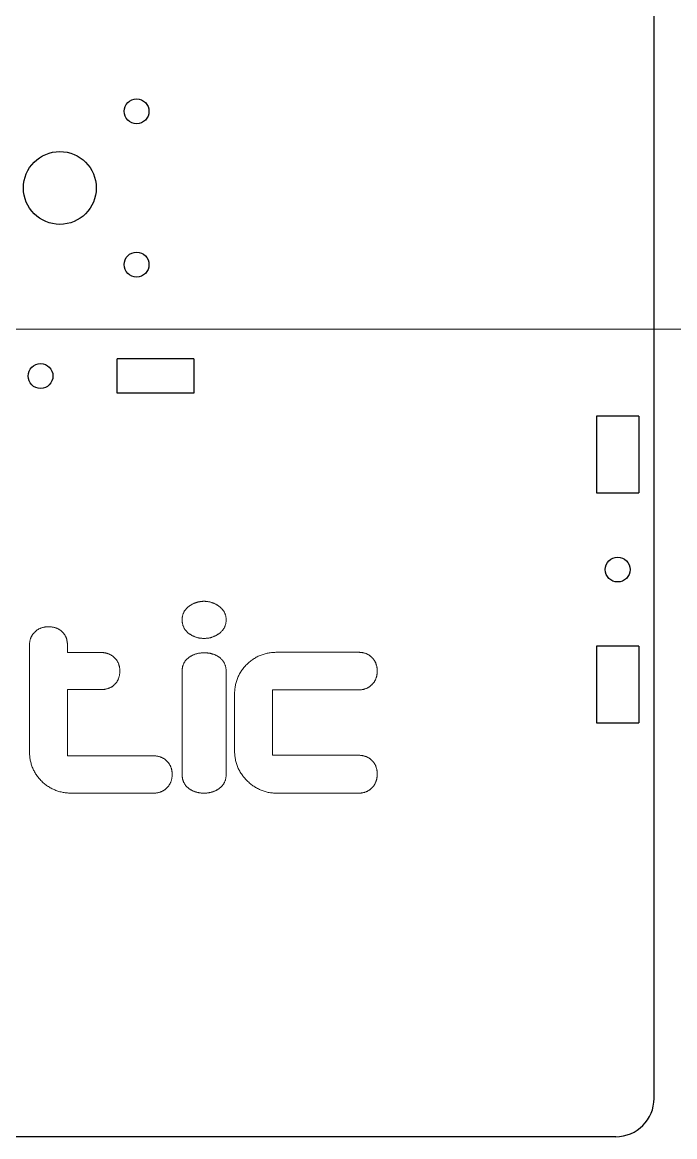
# Model space of a CAD drawing. Header units: millimetres. Extents: x 0 to 1200, y 0 to 900.
# Drawn here: x 363.8 to 448.9, y 344.6 to 490 of the extents above; entities that cross this region are included whole.
import ezdxf

# ---------------------------------------------------------------- set-up
doc = ezdxf.new("R2010")
doc.units = ezdxf.units.MM
doc.layers.get('0').update_dxf_attribs({"color": 1, "linetype": 'CONTINUOUS', "lineweight": 25, "true_color": 0xff0000})
doc.layers.add('Referance lines', color=3, linetype='CONTINUOUS', lineweight=0, true_color=0x00ff00)
doc.layers.add('Text', color=5, linetype='CONTINUOUS', lineweight=0, true_color=0x0000ff)

msp = doc.modelspace()

# ---------------------------------------------------------------- linework, layer by layer
for p, q in [((446.21, 349.63), (446.21, 746.43)), ((386.21, 446.13), (376.21, 446.13)), ((376.21, 441.63), (376.21, 446.13)), ((386.21, 446.13), (386.21, 441.63)), ((386.21, 441.63), (376.21, 441.63)), ((438.71, 438.63), (438.71, 428.63)), ((444.21, 438.63), (438.71, 438.63)), ((444.21, 438.63), (444.21, 428.63)), ((438.71, 428.63), (444.21, 428.63)), ((438.71, 408.63), (438.71, 398.63)), ((444.21, 408.63), (438.71, 408.63)), ((444.21, 408.63), (444.21, 398.63)), ((438.71, 398.63), (444.21, 398.63)), ((441.21, 344.63), (151.21, 344.63))]:
    msp.add_line(p, q)
for centre, radius in [((378.73, 478.42), 1.62), ((368.73, 468.42), 4.75), ((378.73, 458.42), 1.62), ((366.21, 443.88), 1.62), ((441.46, 418.63), 1.62)]:
    msp.add_circle(centre, radius)
msp.add_arc((441.21, 349.63), 5, 270, 0)
at = {"layer": 'Referance lines', "color": 3, "true_color": 0x00ff00}
for p, q in [((0, 450), (1200, 450)), ((127.98, 450), (968.55, 450))]:
    msp.add_line(p, q, dxfattribs=at)
at = {"layer": 'Text'}
for p, q in [((386.76, 414.4), (386.83, 414.42)), ((386.83, 414.42), (386.9, 414.43)), ((386.9, 414.43), (386.96, 414.44)), ((386.96, 414.44), (387.03, 414.45)), ((387.03, 414.45), (387.1, 414.46)), ((387.1, 414.46), (387.17, 414.47)), ((387.17, 414.47), (387.24, 414.48)), ((387.24, 414.48), (387.31, 414.48)), ((387.31, 414.48), (387.38, 414.49)), ((387.38, 414.49), (387.45, 414.49)), ((387.45, 414.49), (387.53, 414.49)), ((387.53, 414.49), (387.6, 414.49)), ((387.6, 414.49), (387.67, 414.49)), ((387.67, 414.49), (387.74, 414.48)), ((387.74, 414.48), (387.81, 414.48)), ((387.81, 414.48), (387.88, 414.47)), ((387.88, 414.47), (387.95, 414.46)), ((387.95, 414.46), (388.02, 414.45)), ((388.02, 414.45), (388.09, 414.44)), ((388.09, 414.44), (388.15, 414.43)), ((388.15, 414.43), (388.22, 414.42)), ((388.22, 414.42), (388.29, 414.4)), ((384.82, 412.9), (384.85, 412.96)), ((384.85, 412.96), (384.88, 413.01)), ((384.88, 413.01), (384.9, 413.07)), ((384.9, 413.07), (384.93, 413.13)), ((384.93, 413.13), (384.96, 413.18)), ((384.96, 413.18), (385, 413.23)), ((385, 413.23), (385.03, 413.29)), ((385.03, 413.29), (385.07, 413.34)), ((385.07, 413.34), (385.11, 413.39)), ((385.11, 413.39), (385.15, 413.44)), ((385.15, 413.44), (385.19, 413.49)), ((385.19, 413.49), (385.24, 413.53)), ((385.24, 413.53), (385.28, 413.58)), ((385.28, 413.58), (385.33, 413.63)), ((385.33, 413.63), (385.38, 413.67)), ((385.38, 413.67), (385.43, 413.72)), ((385.43, 413.72), (385.48, 413.76)), ((385.48, 413.76), (385.54, 413.8)), ((385.54, 413.8), (385.6, 413.85)), ((385.6, 413.85), (385.65, 413.89)), ((385.65, 413.89), (385.71, 413.93)), ((385.71, 413.93), (385.77, 413.97)), ((385.77, 413.97), (385.83, 414.01)), ((385.83, 414.01), (385.88, 414.04)), ((385.88, 414.04), (385.94, 414.08)), ((385.94, 414.08), (386, 414.11)), ((386, 414.11), (386.06, 414.14)), ((386.06, 414.14), (386.12, 414.17)), ((386.12, 414.17), (386.19, 414.2)), ((386.19, 414.2), (386.25, 414.23)), ((386.25, 414.23), (386.31, 414.26)), ((386.31, 414.26), (386.37, 414.28)), ((386.37, 414.28), (386.44, 414.31)), ((386.44, 414.31), (386.5, 414.33)), ((386.5, 414.33), (386.57, 414.35)), ((386.57, 414.35), (386.63, 414.37)), ((386.63, 414.37), (386.7, 414.39)), ((386.7, 414.39), (386.76, 414.4)), ((388.29, 414.4), (388.36, 414.39)), ((388.36, 414.39), (388.42, 414.37)), ((388.42, 414.37), (388.49, 414.35)), ((388.49, 414.35), (388.55, 414.33)), ((388.55, 414.33), (388.61, 414.31)), ((388.61, 414.31), (388.68, 414.28)), ((388.68, 414.28), (388.74, 414.26)), ((388.74, 414.26), (388.8, 414.23)), ((388.8, 414.23), (388.87, 414.2)), ((388.87, 414.2), (388.93, 414.17)), ((388.93, 414.17), (388.99, 414.14)), ((388.99, 414.14), (389.05, 414.11)), ((389.05, 414.11), (389.11, 414.08)), ((389.11, 414.08), (389.17, 414.04)), ((389.17, 414.04), (389.23, 414.01)), ((389.23, 414.01), (389.28, 413.97)), ((389.28, 413.97), (389.34, 413.93)), ((389.34, 413.93), (389.4, 413.89)), ((389.4, 413.89), (389.46, 413.85)), ((389.46, 413.85), (389.51, 413.8)), ((389.51, 413.8), (389.57, 413.76)), ((389.57, 413.76), (389.63, 413.72)), ((389.63, 413.72), (389.68, 413.67)), ((389.68, 413.67), (389.73, 413.63)), ((389.73, 413.63), (389.78, 413.58)), ((389.78, 413.58), (389.83, 413.53)), ((389.83, 413.53), (389.87, 413.49)), ((389.87, 413.49), (389.92, 413.44)), ((389.92, 413.44), (389.96, 413.39)), ((389.96, 413.39), (390, 413.34)), ((390, 413.34), (390.04, 413.29)), ((390.04, 413.29), (390.08, 413.23)), ((390.08, 413.23), (390.11, 413.18)), ((390.11, 413.18), (390.14, 413.13)), ((390.14, 413.13), (390.18, 413.07)), ((390.18, 413.07), (390.2, 413.01)), ((390.2, 413.01), (390.23, 412.96)), ((390.23, 412.96), (390.26, 412.9)), ((384.67, 412.14), (384.68, 412.21)), ((384.67, 412.07), (384.67, 412.14)), ((384.67, 412), (384.67, 412.07)), ((384.68, 411.93), (384.67, 412)), ((384.68, 412.27), (384.69, 412.34)), ((384.68, 412.21), (384.68, 412.27)), ((384.68, 411.86), (384.68, 411.93)), ((384.69, 411.79), (384.68, 411.86)), ((384.69, 412.41), (384.7, 412.47)), ((384.69, 412.34), (384.69, 412.41)), ((384.69, 411.73), (384.69, 411.79)), ((384.7, 411.66), (384.69, 411.73)), ((384.7, 412.47), (384.72, 412.53)), ((384.72, 411.6), (384.7, 411.66)), ((384.72, 412.53), (384.73, 412.6)), ((384.73, 411.53), (384.72, 411.6)), ((384.73, 412.6), (384.75, 412.66)), ((384.75, 411.47), (384.73, 411.53)), ((384.75, 412.66), (384.76, 412.72)), ((384.76, 412.72), (384.78, 412.78)), ((384.78, 412.78), (384.8, 412.84)), ((384.8, 412.84), (384.82, 412.9)), ((390.26, 412.9), (390.28, 412.84)), ((390.28, 412.84), (390.3, 412.78)), ((390.3, 412.78), (390.32, 412.72)), ((390.32, 412.72), (390.34, 412.66)), ((390.34, 412.66), (390.36, 412.6)), ((390.36, 411.53), (390.34, 411.47)), ((390.36, 412.6), (390.37, 412.53)), ((390.37, 411.6), (390.36, 411.53)), ((390.37, 412.53), (390.38, 412.47)), ((390.38, 411.66), (390.37, 411.6)), ((390.38, 412.47), (390.39, 412.41)), ((390.39, 411.73), (390.38, 411.66)), ((390.39, 412.41), (390.4, 412.34)), ((390.4, 411.79), (390.39, 411.73)), ((390.4, 412.34), (390.41, 412.27)), ((390.41, 411.86), (390.4, 411.79)), ((390.41, 412.27), (390.41, 412.21)), ((390.41, 412.21), (390.42, 412.14)), ((390.42, 412), (390.41, 411.93)), ((390.41, 411.93), (390.41, 411.86)), ((390.42, 412.14), (390.42, 412.07)), ((390.42, 412.07), (390.42, 412)), ((365.09, 410.01), (365.12, 410.06)), ((365.12, 410.06), (365.15, 410.11)), ((365.15, 410.11), (365.18, 410.16)), ((365.18, 410.16), (365.22, 410.21)), ((365.22, 410.21), (365.25, 410.26)), ((365.25, 410.26), (365.29, 410.3)), ((365.29, 410.3), (365.33, 410.35)), ((365.33, 410.35), (365.37, 410.39)), ((365.37, 410.39), (365.41, 410.44)), ((365.41, 410.44), (365.46, 410.48)), ((365.46, 410.48), (365.5, 410.52)), ((365.5, 410.52), (365.55, 410.56)), ((365.55, 410.56), (365.59, 410.6)), ((365.59, 410.6), (365.64, 410.64)), ((365.64, 410.64), (365.69, 410.68)), ((365.69, 410.68), (365.74, 410.72)), ((365.74, 410.72), (365.79, 410.75)), ((365.79, 410.75), (365.84, 410.79)), ((365.84, 410.79), (365.89, 410.82)), ((365.89, 410.82), (365.94, 410.85)), ((365.94, 410.85), (365.99, 410.88)), ((365.99, 410.88), (366.05, 410.91)), ((366.05, 410.91), (366.1, 410.93)), ((366.1, 410.93), (366.16, 410.96)), ((366.16, 410.96), (366.21, 410.98)), ((366.21, 410.98), (366.27, 411)), ((366.27, 411), (366.33, 411.02)), ((366.33, 411.02), (366.39, 411.04)), ((366.39, 411.04), (366.45, 411.06)), ((366.45, 411.06), (366.51, 411.08)), ((366.51, 411.08), (366.57, 411.09)), ((366.57, 411.09), (366.63, 411.11)), ((366.63, 411.11), (366.69, 411.12)), ((366.69, 411.12), (366.76, 411.13)), ((366.76, 411.13), (366.82, 411.14)), ((366.82, 411.14), (366.89, 411.15)), ((366.89, 411.15), (366.95, 411.15)), ((366.95, 411.15), (367.02, 411.16)), ((367.02, 411.16), (367.09, 411.16)), ((367.09, 411.16), (367.16, 411.16)), ((367.16, 411.16), (367.23, 411.16)), ((367.23, 411.16), (367.3, 411.16)), ((367.3, 411.16), (367.37, 411.16)), ((367.37, 411.16), (367.44, 411.16)), ((367.44, 411.16), (367.51, 411.15)), ((367.51, 411.15), (367.58, 411.15)), ((367.58, 411.15), (367.64, 411.14)), ((367.64, 411.14), (367.71, 411.13)), ((367.71, 411.13), (367.78, 411.12)), ((367.78, 411.12), (367.84, 411.11)), ((367.84, 411.11), (367.9, 411.1)), ((367.9, 411.1), (367.97, 411.08)), ((367.97, 411.08), (368.03, 411.07)), ((368.03, 411.07), (368.09, 411.05)), ((368.09, 411.05), (368.15, 411.03)), ((368.15, 411.03), (368.21, 411.01)), ((368.21, 411.01), (368.27, 410.99)), ((368.27, 410.99), (368.32, 410.97)), ((368.32, 410.97), (368.38, 410.95)), ((368.38, 410.95), (368.44, 410.92)), ((368.44, 410.92), (368.49, 410.89)), ((368.49, 410.89), (368.55, 410.87)), ((368.55, 410.87), (368.6, 410.84)), ((368.6, 410.84), (368.65, 410.81)), ((368.65, 410.81), (368.7, 410.77)), ((368.7, 410.77), (368.75, 410.74)), ((368.75, 410.74), (368.8, 410.71)), ((368.8, 410.71), (368.85, 410.67)), ((368.85, 410.67), (368.9, 410.63)), ((368.9, 410.63), (368.94, 410.6)), ((368.94, 410.6), (368.99, 410.56)), ((368.99, 410.56), (369.03, 410.51)), ((369.03, 410.51), (369.08, 410.47)), ((369.08, 410.47), (369.12, 410.43)), ((369.12, 410.43), (369.16, 410.38)), ((369.16, 410.38), (369.2, 410.34)), ((369.2, 410.34), (369.24, 410.29)), ((369.24, 410.29), (369.27, 410.25)), ((369.27, 410.25), (369.31, 410.2)), ((369.31, 410.2), (369.34, 410.15)), ((369.34, 410.15), (369.37, 410.1)), ((369.37, 410.1), (369.4, 410.05)), ((384.76, 411.41), (384.75, 411.47)), ((384.78, 411.35), (384.76, 411.41)), ((384.8, 411.29), (384.78, 411.35)), ((384.82, 411.23), (384.8, 411.29)), ((384.85, 411.17), (384.82, 411.23)), ((384.88, 411.11), (384.85, 411.17)), ((384.9, 411.05), (384.88, 411.11)), ((384.93, 411), (384.9, 411.05)), ((384.96, 410.94), (384.93, 411)), ((385, 410.89), (384.96, 410.94)), ((385.03, 410.83), (385, 410.89)), ((385.07, 410.78), (385.03, 410.83)), ((385.11, 410.73), (385.07, 410.78)), ((385.15, 410.68), (385.11, 410.73)), ((385.19, 410.63), (385.15, 410.68)), ((385.24, 410.58), (385.19, 410.63)), ((385.28, 410.53), (385.24, 410.58)), ((385.33, 410.48), (385.28, 410.53)), ((385.38, 410.43), (385.33, 410.48)), ((385.43, 410.39), (385.38, 410.43)), ((385.48, 410.34), (385.43, 410.39)), ((385.54, 410.3), (385.48, 410.34)), ((385.6, 410.26), (385.54, 410.3)), ((385.65, 410.22), (385.6, 410.26)), ((385.71, 410.18), (385.65, 410.22)), ((385.77, 410.14), (385.71, 410.18)), ((385.83, 410.1), (385.77, 410.14)), ((385.88, 410.07), (385.83, 410.1)), ((385.94, 410.04), (385.88, 410.07)), ((389.17, 410.07), (389.11, 410.04)), ((389.23, 410.1), (389.17, 410.07)), ((389.28, 410.14), (389.23, 410.1)), ((389.34, 410.18), (389.28, 410.14)), ((389.4, 410.22), (389.34, 410.18)), ((389.46, 410.26), (389.4, 410.22)), ((389.51, 410.3), (389.46, 410.26)), ((389.57, 410.34), (389.51, 410.3)), ((389.63, 410.39), (389.57, 410.34)), ((389.68, 410.43), (389.63, 410.39)), ((389.73, 410.48), (389.68, 410.43)), ((389.78, 410.53), (389.73, 410.48)), ((389.83, 410.58), (389.78, 410.53)), ((389.87, 410.63), (389.83, 410.58)), ((389.92, 410.68), (389.87, 410.63)), ((389.96, 410.73), (389.92, 410.68)), ((390, 410.78), (389.96, 410.73)), ((390.04, 410.83), (390, 410.78)), ((390.08, 410.89), (390.04, 410.83)), ((390.11, 410.94), (390.08, 410.89)), ((390.14, 411), (390.11, 410.94)), ((390.18, 411.05), (390.14, 411)), ((390.2, 411.11), (390.18, 411.05)), ((390.23, 411.17), (390.2, 411.11)), ((390.26, 411.23), (390.23, 411.17)), ((390.28, 411.29), (390.26, 411.23)), ((390.3, 411.35), (390.28, 411.29)), ((390.32, 411.41), (390.3, 411.35)), ((390.34, 411.47), (390.32, 411.41)), ((364.77, 408.88), (364.78, 408.95)), ((364.77, 408.81), (364.77, 408.88)), ((364.77, 408.74), (364.77, 408.81)), ((364.77, 394.91), (364.77, 408.74)), ((364.78, 409.02), (364.79, 409.08)), ((364.78, 408.95), (364.78, 409.02)), ((364.79, 409.08), (364.8, 409.15)), ((364.8, 409.15), (364.81, 409.21)), ((364.81, 409.21), (364.82, 409.27)), ((364.82, 409.27), (364.83, 409.34)), ((364.83, 409.34), (364.84, 409.4)), ((364.84, 409.4), (364.86, 409.46)), ((364.86, 409.46), (364.87, 409.52)), ((364.87, 409.52), (364.89, 409.58)), ((364.89, 409.58), (364.91, 409.63)), ((364.91, 409.63), (364.93, 409.69)), ((364.93, 409.69), (364.95, 409.75)), ((364.95, 409.75), (364.98, 409.8)), ((364.98, 409.8), (365, 409.86)), ((365, 409.86), (365.03, 409.91)), ((365.03, 409.91), (365.06, 409.96)), ((365.06, 409.96), (365.09, 410.01)), ((369.4, 410.05), (369.43, 409.99)), ((369.43, 409.99), (369.46, 409.94)), ((369.46, 409.94), (369.49, 409.89)), ((369.49, 409.89), (369.51, 409.83)), ((369.51, 409.83), (369.54, 409.78)), ((369.54, 409.78), (369.56, 409.72)), ((369.56, 409.72), (369.58, 409.66)), ((369.58, 409.66), (369.6, 409.6)), ((369.6, 409.6), (369.62, 409.54)), ((369.62, 409.54), (369.63, 409.48)), ((369.63, 409.48), (369.65, 409.42)), ((369.65, 409.42), (369.66, 409.35)), ((369.66, 409.35), (369.67, 409.29)), ((369.67, 409.29), (369.68, 409.23)), ((369.68, 409.23), (369.69, 409.16)), ((369.69, 409.16), (369.7, 409.09)), ((369.7, 409.09), (369.71, 409.03)), ((369.71, 409.03), (369.71, 408.96)), ((369.71, 408.96), (369.72, 408.89)), ((369.72, 408.89), (369.72, 408.82)), ((369.72, 408.82), (369.72, 408.74)), ((369.72, 408.74), (369.72, 407.8)), ((386, 410.01), (385.94, 410.04)), ((386.06, 409.97), (386, 410.01)), ((386.12, 409.95), (386.06, 409.97)), ((386.19, 409.92), (386.12, 409.95)), ((386.25, 409.89), (386.19, 409.92)), ((386.31, 409.87), (386.25, 409.89)), ((386.37, 409.84), (386.31, 409.87)), ((386.44, 409.82), (386.37, 409.84)), ((386.5, 409.8), (386.44, 409.82)), ((386.57, 409.78), (386.5, 409.8)), ((386.63, 409.76), (386.57, 409.78)), ((386.7, 409.74), (386.63, 409.76)), ((386.76, 409.73), (386.7, 409.74)), ((386.83, 409.71), (386.76, 409.73)), ((386.9, 409.7), (386.83, 409.71)), ((386.96, 409.69), (386.9, 409.7)), ((387.03, 409.68), (386.96, 409.69)), ((387.1, 409.67), (387.03, 409.68)), ((387.17, 409.66), (387.1, 409.67)), ((387.24, 409.66), (387.17, 409.66)), ((387.31, 409.65), (387.24, 409.66)), ((387.38, 409.65), (387.31, 409.65)), ((387.45, 409.65), (387.38, 409.65)), ((387.53, 409.65), (387.45, 409.65)), ((387.6, 409.65), (387.53, 409.65)), ((387.67, 409.65), (387.6, 409.65)), ((387.74, 409.65), (387.67, 409.65)), ((387.81, 409.66), (387.74, 409.65)), ((387.88, 409.66), (387.81, 409.66)), ((387.95, 409.67), (387.88, 409.66)), ((388.02, 409.68), (387.95, 409.67)), ((388.09, 409.69), (388.02, 409.68)), ((388.15, 409.7), (388.09, 409.69)), ((388.22, 409.71), (388.15, 409.7)), ((388.29, 409.73), (388.22, 409.71)), ((388.36, 409.74), (388.29, 409.73)), ((388.42, 409.76), (388.36, 409.74)), ((388.49, 409.78), (388.42, 409.76)), ((388.55, 409.8), (388.49, 409.78)), ((388.61, 409.82), (388.55, 409.8)), ((388.68, 409.84), (388.61, 409.82)), ((388.74, 409.87), (388.68, 409.84)), ((388.8, 409.89), (388.74, 409.87)), ((388.87, 409.92), (388.8, 409.89)), ((388.93, 409.95), (388.87, 409.92)), ((388.99, 409.97), (388.93, 409.95)), ((389.05, 410.01), (388.99, 409.97)), ((389.11, 410.04), (389.05, 410.01)), ((369.72, 407.8), (374.05, 407.8)), ((374.05, 407.8), (374.13, 407.8)), ((374.13, 407.8), (374.2, 407.8)), ((374.2, 407.8), (374.27, 407.8)), ((374.27, 407.8), (374.34, 407.79)), ((374.34, 407.79), (374.4, 407.79)), ((374.4, 407.79), (374.47, 407.78)), ((374.47, 407.78), (374.54, 407.77)), ((374.54, 407.77), (374.6, 407.76)), ((374.6, 407.76), (374.67, 407.75)), ((374.67, 407.75), (374.73, 407.73)), ((374.73, 407.73), (374.79, 407.72)), ((374.79, 407.72), (374.86, 407.7)), ((374.86, 407.7), (374.92, 407.68)), ((374.92, 407.68), (374.98, 407.66)), ((374.98, 407.66), (375.04, 407.64)), ((375.04, 407.64), (375.09, 407.62)), ((375.09, 407.62), (375.15, 407.6)), ((375.15, 407.6), (375.21, 407.57)), ((375.21, 407.57), (375.26, 407.55)), ((375.26, 407.55), (375.32, 407.52)), ((375.32, 407.52), (375.37, 407.49)), ((375.37, 407.49), (375.43, 407.46)), ((375.43, 407.46), (375.48, 407.43)), ((375.48, 407.43), (375.53, 407.39)), ((375.53, 407.39), (375.58, 407.36)), ((375.58, 407.36), (375.63, 407.32)), ((375.63, 407.32), (375.68, 407.28)), ((375.68, 407.28), (375.72, 407.25)), ((375.72, 407.25), (375.77, 407.2)), ((375.77, 407.2), (375.82, 407.16)), ((375.82, 407.16), (375.86, 407.12)), ((385.5, 407.12), (385.56, 407.16)), ((385.56, 407.16), (385.61, 407.2)), ((385.61, 407.2), (385.67, 407.24)), ((385.67, 407.24), (385.72, 407.28)), ((385.72, 407.28), (385.78, 407.31)), ((385.78, 407.31), (385.84, 407.35)), ((385.84, 407.35), (385.9, 407.38)), ((385.9, 407.38), (385.96, 407.41)), ((385.96, 407.41), (386.02, 407.44)), ((386.02, 407.44), (386.08, 407.47)), ((386.08, 407.47), (386.14, 407.5)), ((386.14, 407.5), (386.2, 407.52)), ((386.2, 407.52), (386.26, 407.55)), ((386.26, 407.55), (386.33, 407.57)), ((386.33, 407.57), (386.39, 407.6)), ((386.39, 407.6), (386.46, 407.62)), ((386.46, 407.62), (386.52, 407.64)), ((386.52, 407.64), (386.59, 407.65)), ((386.59, 407.65), (386.66, 407.67)), ((386.66, 407.67), (386.73, 407.69)), ((386.73, 407.69), (386.79, 407.7)), ((386.79, 407.7), (386.86, 407.71)), ((386.86, 407.71), (386.93, 407.73)), ((386.93, 407.73), (387.01, 407.74)), ((387.01, 407.74), (387.08, 407.74)), ((387.08, 407.74), (387.15, 407.75)), ((387.15, 407.75), (387.22, 407.76)), ((387.22, 407.76), (387.3, 407.76)), ((387.3, 407.76), (387.37, 407.77)), ((387.37, 407.77), (387.45, 407.77)), ((387.45, 407.77), (387.53, 407.77)), ((387.53, 407.77), (387.6, 407.77)), ((387.6, 407.77), (387.68, 407.77)), ((387.68, 407.77), (387.75, 407.76)), ((387.75, 407.76), (387.83, 407.76)), ((387.83, 407.76), (387.9, 407.75)), ((387.9, 407.75), (387.97, 407.75)), ((387.97, 407.75), (388.04, 407.74)), ((388.04, 407.74), (388.11, 407.73)), ((388.11, 407.73), (388.18, 407.72)), ((388.18, 407.72), (388.25, 407.71)), ((388.25, 407.71), (388.32, 407.7)), ((388.32, 407.7), (388.39, 407.68)), ((388.39, 407.68), (388.46, 407.67)), ((388.46, 407.67), (388.52, 407.65)), ((388.52, 407.65), (388.59, 407.63)), ((388.59, 407.63), (388.65, 407.61)), ((388.65, 407.61), (388.71, 407.6)), ((388.71, 407.6), (388.78, 407.57)), ((388.78, 407.57), (388.84, 407.55)), ((388.84, 407.55), (388.9, 407.53)), ((388.9, 407.53), (388.96, 407.5)), ((388.96, 407.5), (389.02, 407.48)), ((389.02, 407.48), (389.08, 407.45)), ((389.08, 407.45), (389.13, 407.42)), ((389.13, 407.42), (389.19, 407.39)), ((389.19, 407.39), (389.25, 407.36)), ((389.25, 407.36), (389.3, 407.33)), ((389.3, 407.33), (389.36, 407.3)), ((389.36, 407.3), (389.41, 407.26)), ((389.41, 407.26), (389.46, 407.23)), ((389.46, 407.23), (389.51, 407.19)), ((389.51, 407.19), (389.57, 407.15)), ((389.57, 407.15), (389.63, 407.1)), ((394.22, 407.11), (394.34, 407.18)), ((394.34, 407.18), (394.46, 407.24)), ((394.46, 407.24), (394.58, 407.31)), ((394.58, 407.31), (394.71, 407.36)), ((394.71, 407.36), (394.83, 407.42)), ((394.83, 407.42), (394.96, 407.47)), ((394.96, 407.47), (395.09, 407.52)), ((395.09, 407.52), (395.22, 407.56)), ((395.22, 407.56), (395.35, 407.6)), ((395.35, 407.6), (395.48, 407.64)), ((395.48, 407.64), (395.62, 407.68)), ((395.62, 407.68), (395.75, 407.71)), ((395.75, 407.71), (395.89, 407.74)), ((395.89, 407.74), (396.03, 407.76)), ((396.03, 407.76), (396.17, 407.78)), ((396.17, 407.78), (396.31, 407.8)), ((396.31, 407.8), (396.45, 407.81)), ((396.45, 407.81), (396.6, 407.83)), ((396.6, 407.83), (396.74, 407.83)), ((396.74, 407.83), (396.89, 407.84)), ((396.89, 407.84), (397.04, 407.84)), ((397.04, 407.84), (407.66, 407.84)), ((407.66, 407.84), (407.73, 407.84)), ((407.73, 407.84), (407.8, 407.84)), ((407.8, 407.84), (407.86, 407.83)), ((407.86, 407.83), (407.93, 407.83)), ((407.93, 407.83), (408, 407.82)), ((408, 407.82), (408.06, 407.82)), ((408.06, 407.82), (408.13, 407.81)), ((408.13, 407.81), (408.19, 407.8)), ((408.19, 407.8), (408.25, 407.78)), ((408.25, 407.78), (408.32, 407.77)), ((408.32, 407.77), (408.38, 407.75)), ((408.38, 407.75), (408.44, 407.74)), ((408.44, 407.74), (408.5, 407.72)), ((408.5, 407.72), (408.56, 407.7)), ((408.56, 407.7), (408.61, 407.68)), ((408.61, 407.68), (408.67, 407.66)), ((408.67, 407.66), (408.73, 407.63)), ((408.73, 407.63), (408.78, 407.61)), ((408.78, 407.61), (408.84, 407.58)), ((408.84, 407.58), (408.89, 407.56)), ((408.89, 407.56), (408.94, 407.53)), ((408.94, 407.53), (409, 407.5)), ((409, 407.5), (409.05, 407.46)), ((409.05, 407.46), (409.1, 407.43)), ((409.1, 407.43), (409.15, 407.39)), ((409.15, 407.39), (409.2, 407.36)), ((409.2, 407.36), (409.24, 407.32)), ((409.24, 407.32), (409.29, 407.28)), ((409.29, 407.28), (409.34, 407.24)), ((409.34, 407.24), (409.38, 407.2)), ((409.38, 407.2), (409.43, 407.15)), ((409.43, 407.15), (409.47, 407.11)), ((375.86, 407.12), (375.9, 407.08)), ((375.9, 407.08), (375.95, 407.03)), ((375.95, 407.03), (375.99, 406.99)), ((375.99, 406.99), (376.03, 406.94)), ((376.03, 406.94), (376.06, 406.9)), ((376.06, 406.9), (376.1, 406.85)), ((376.1, 406.85), (376.14, 406.8)), ((376.14, 406.8), (376.17, 406.75)), ((376.17, 406.75), (376.2, 406.7)), ((376.2, 406.7), (376.23, 406.65)), ((376.23, 406.65), (376.26, 406.6)), ((376.26, 406.6), (376.29, 406.55)), ((376.29, 406.55), (376.32, 406.5)), ((376.32, 406.5), (376.34, 406.44)), ((376.34, 406.44), (376.36, 406.39)), ((376.36, 406.39), (376.39, 406.33)), ((376.39, 406.33), (376.41, 406.28)), ((376.41, 406.28), (376.43, 406.22)), ((376.43, 406.22), (376.44, 406.16)), ((376.44, 406.16), (376.46, 406.1)), ((376.46, 406.1), (376.48, 406.04)), ((376.48, 406.04), (376.49, 405.98)), ((376.49, 405.98), (376.5, 405.92)), ((376.5, 405.92), (376.51, 405.85)), ((376.51, 405.85), (376.52, 405.79)), ((376.52, 405.79), (376.53, 405.72)), ((376.53, 405.72), (376.54, 405.66)), ((384.69, 405.71), (384.7, 405.78)), ((384.69, 405.64), (384.69, 405.71)), ((384.7, 405.78), (384.71, 405.84)), ((384.71, 405.84), (384.73, 405.91)), ((384.73, 405.91), (384.74, 405.97)), ((384.74, 405.97), (384.76, 406.04)), ((384.76, 406.04), (384.78, 406.1)), ((384.78, 406.1), (384.8, 406.16)), ((384.8, 406.16), (384.82, 406.22)), ((384.82, 406.22), (384.84, 406.28)), ((384.84, 406.28), (384.87, 406.34)), ((384.87, 406.34), (384.89, 406.4)), ((384.89, 406.4), (384.92, 406.45)), ((384.92, 406.45), (384.95, 406.51)), ((384.95, 406.51), (384.98, 406.56)), ((384.98, 406.56), (385.02, 406.61)), ((385.02, 406.61), (385.05, 406.67)), ((385.05, 406.67), (385.09, 406.72)), ((385.09, 406.72), (385.13, 406.77)), ((385.13, 406.77), (385.17, 406.81)), ((385.17, 406.81), (385.21, 406.86)), ((385.21, 406.86), (385.26, 406.91)), ((385.26, 406.91), (385.3, 406.95)), ((385.3, 406.95), (385.35, 406.99)), ((385.35, 406.99), (385.4, 407.04)), ((385.4, 407.04), (385.45, 407.08)), ((385.45, 407.08), (385.5, 407.12)), ((389.63, 407.1), (389.68, 407.05)), ((389.68, 407.05), (389.73, 407.01)), ((389.73, 407.01), (389.78, 406.96)), ((389.78, 406.96), (389.83, 406.91)), ((389.83, 406.91), (389.87, 406.86)), ((389.87, 406.86), (389.92, 406.81)), ((389.92, 406.81), (389.96, 406.75)), ((389.96, 406.75), (390, 406.7)), ((390, 406.7), (390.04, 406.64)), ((390.04, 406.64), (390.08, 406.59)), ((390.08, 406.59), (390.11, 406.53)), ((390.11, 406.53), (390.14, 406.48)), ((390.14, 406.48), (390.18, 406.42)), ((390.18, 406.42), (390.2, 406.36)), ((390.2, 406.36), (390.23, 406.3)), ((390.23, 406.3), (390.26, 406.24)), ((390.26, 406.24), (390.28, 406.17)), ((390.28, 406.17), (390.3, 406.11)), ((390.3, 406.11), (390.32, 406.05)), ((390.32, 406.05), (390.34, 405.98)), ((390.34, 405.98), (390.36, 405.91)), ((390.36, 405.91), (390.37, 405.85)), ((390.37, 405.85), (390.38, 405.78)), ((390.38, 405.78), (390.39, 405.71)), ((390.39, 405.71), (390.4, 405.64)), ((392.54, 405.61), (392.63, 405.72)), ((392.63, 405.72), (392.72, 405.83)), ((392.72, 405.83), (392.81, 405.94)), ((392.81, 405.94), (392.9, 406.04)), ((392.9, 406.04), (393, 406.15)), ((393, 406.15), (393.1, 406.25)), ((393.1, 406.25), (393.21, 406.35)), ((393.21, 406.35), (393.31, 406.45)), ((393.31, 406.45), (393.42, 406.54)), ((393.42, 406.54), (393.53, 406.64)), ((393.53, 406.64), (393.64, 406.72)), ((393.64, 406.72), (393.76, 406.81)), ((393.76, 406.81), (393.87, 406.89)), ((393.87, 406.89), (393.99, 406.97)), ((393.99, 406.97), (394.1, 407.04)), ((394.1, 407.04), (394.22, 407.11)), ((409.47, 407.11), (409.51, 407.06)), ((409.51, 407.06), (409.56, 407.02)), ((409.56, 407.02), (409.59, 406.97)), ((409.59, 406.97), (409.63, 406.92)), ((409.63, 406.92), (409.67, 406.87)), ((409.67, 406.87), (409.7, 406.82)), ((409.7, 406.82), (409.74, 406.77)), ((409.74, 406.77), (409.77, 406.72)), ((409.77, 406.72), (409.8, 406.67)), ((409.8, 406.67), (409.83, 406.62)), ((409.83, 406.62), (409.86, 406.56)), ((409.86, 406.56), (409.88, 406.51)), ((409.88, 406.51), (409.91, 406.45)), ((409.91, 406.45), (409.93, 406.4)), ((409.93, 406.4), (409.95, 406.34)), ((409.95, 406.34), (409.98, 406.28)), ((409.98, 406.28), (409.99, 406.22)), ((409.99, 406.22), (410.01, 406.16)), ((410.01, 406.16), (410.03, 406.1)), ((410.03, 406.1), (410.04, 406.04)), ((410.04, 406.04), (410.06, 405.98)), ((410.06, 405.98), (410.07, 405.92)), ((410.07, 405.92), (410.08, 405.85)), ((410.08, 405.85), (410.09, 405.79)), ((410.09, 405.79), (410.1, 405.72)), ((410.1, 405.72), (410.1, 405.66)), ((376.32, 404.26), (376.29, 404.21)), ((376.34, 404.32), (376.32, 404.26)), ((376.36, 404.37), (376.34, 404.32)), ((376.39, 404.43), (376.36, 404.37)), ((376.41, 404.49), (376.39, 404.43)), ((376.43, 404.55), (376.41, 404.49)), ((376.44, 404.61), (376.43, 404.55)), ((376.46, 404.67), (376.44, 404.61)), ((376.48, 404.73), (376.46, 404.67)), ((376.49, 404.79), (376.48, 404.73)), ((376.5, 404.85), (376.49, 404.79)), ((376.51, 404.92), (376.5, 404.85)), ((376.52, 404.98), (376.51, 404.92)), ((376.53, 405.05), (376.52, 404.98)), ((376.54, 405.11), (376.53, 405.05)), ((376.54, 405.66), (376.54, 405.59)), ((376.54, 405.59), (376.54, 405.52)), ((376.54, 405.52), (376.55, 405.45)), ((376.55, 405.32), (376.54, 405.25)), ((376.54, 405.25), (376.54, 405.18)), ((376.54, 405.18), (376.54, 405.11)), ((376.55, 405.45), (376.55, 405.38)), ((376.55, 405.38), (376.55, 405.32)), ((384.67, 405.42), (384.68, 405.5)), ((384.67, 405.35), (384.67, 405.42)), ((384.67, 391.91), (384.67, 405.35)), ((384.68, 405.57), (384.69, 405.64)), ((384.68, 405.5), (384.68, 405.57)), ((390.4, 405.64), (390.41, 405.57)), ((390.41, 405.57), (390.41, 405.5)), ((390.41, 405.5), (390.42, 405.42)), ((390.42, 405.42), (390.42, 405.35)), ((390.42, 405.35), (390.42, 391.91)), ((391.79, 404.16), (391.84, 404.29)), ((391.84, 404.29), (391.88, 404.42)), ((391.88, 404.42), (391.93, 404.54)), ((391.93, 404.54), (391.99, 404.67)), ((391.99, 404.67), (392.05, 404.79)), ((392.05, 404.79), (392.11, 404.91)), ((392.11, 404.91), (392.17, 405.03)), ((392.17, 405.03), (392.24, 405.15)), ((392.24, 405.15), (392.31, 405.27)), ((392.31, 405.27), (392.39, 405.38)), ((392.39, 405.38), (392.46, 405.5)), ((392.46, 405.5), (392.54, 405.61)), ((409.88, 404.26), (409.86, 404.21)), ((409.91, 404.32), (409.88, 404.26)), ((409.93, 404.37), (409.91, 404.32)), ((409.95, 404.43), (409.93, 404.37)), ((409.98, 404.49), (409.95, 404.43)), ((409.99, 404.55), (409.98, 404.49)), ((410.01, 404.61), (409.99, 404.55)), ((410.03, 404.67), (410.01, 404.61)), ((410.04, 404.73), (410.03, 404.67)), ((410.06, 404.79), (410.04, 404.73)), ((410.07, 404.85), (410.06, 404.79)), ((410.08, 404.92), (410.07, 404.85)), ((410.09, 404.98), (410.08, 404.92)), ((410.1, 405.05), (410.09, 404.98)), ((410.1, 405.66), (410.11, 405.59)), ((410.11, 405.18), (410.1, 405.11)), ((410.1, 405.11), (410.1, 405.05)), ((410.11, 405.59), (410.11, 405.52)), ((410.11, 405.52), (410.11, 405.45)), ((410.11, 405.45), (410.12, 405.38)), ((410.12, 405.38), (410.11, 405.32)), ((410.11, 405.32), (410.11, 405.25)), ((410.11, 405.25), (410.11, 405.18)), ((374.05, 402.96), (369.72, 402.96)), ((369.72, 402.96), (369.72, 394.33)), ((374.13, 402.96), (374.05, 402.96)), ((374.2, 402.97), (374.13, 402.96)), ((374.27, 402.97), (374.2, 402.97)), ((374.34, 402.98), (374.27, 402.97)), ((374.4, 402.98), (374.34, 402.98)), ((374.47, 402.99), (374.4, 402.98)), ((374.54, 403), (374.47, 402.99)), ((374.6, 403.01), (374.54, 403)), ((374.67, 403.02), (374.6, 403.01)), ((374.73, 403.03), (374.67, 403.02)), ((374.79, 403.05), (374.73, 403.03)), ((374.86, 403.06), (374.79, 403.05)), ((374.92, 403.08), (374.86, 403.06)), ((374.98, 403.1), (374.92, 403.08)), ((375.04, 403.12), (374.98, 403.1)), ((375.09, 403.14), (375.04, 403.12)), ((375.15, 403.16), (375.09, 403.14)), ((375.21, 403.18), (375.15, 403.16)), ((375.26, 403.21), (375.21, 403.18)), ((375.32, 403.23), (375.26, 403.21)), ((375.37, 403.26), (375.32, 403.23)), ((375.43, 403.29), (375.37, 403.26)), ((375.48, 403.32), (375.43, 403.29)), ((375.53, 403.35), (375.48, 403.32)), ((375.58, 403.39), (375.53, 403.35)), ((375.63, 403.42), (375.58, 403.39)), ((375.68, 403.46), (375.63, 403.42)), ((375.72, 403.49), (375.68, 403.46)), ((375.77, 403.53), (375.72, 403.49)), ((375.82, 403.57), (375.77, 403.53)), ((375.86, 403.61), (375.82, 403.57)), ((375.9, 403.66), (375.86, 403.61)), ((375.95, 403.7), (375.9, 403.66)), ((375.99, 403.75), (375.95, 403.7)), ((376.03, 403.8), (375.99, 403.75)), ((376.06, 403.85), (376.03, 403.8)), ((376.1, 403.9), (376.06, 403.85)), ((376.14, 403.94), (376.1, 403.9)), ((376.17, 404), (376.14, 403.94)), ((376.2, 404.05), (376.17, 404)), ((376.23, 404.1), (376.2, 404.05)), ((376.26, 404.15), (376.23, 404.1)), ((376.29, 404.21), (376.26, 404.15)), ((391.52, 402.65), (391.53, 402.79)), ((391.53, 402.79), (391.54, 402.93)), ((391.54, 402.93), (391.55, 403.08)), ((391.55, 403.08), (391.57, 403.22)), ((391.57, 403.22), (391.59, 403.36)), ((391.59, 403.36), (391.62, 403.5)), ((391.62, 403.5), (391.64, 403.63)), ((391.64, 403.63), (391.68, 403.77)), ((391.68, 403.77), (391.71, 403.9)), ((391.71, 403.9), (391.75, 404.03)), ((391.75, 404.03), (391.79, 404.16)), ((407.66, 402.93), (396.46, 402.93)), ((396.46, 402.93), (396.46, 394.4)), ((407.73, 402.93), (407.66, 402.93)), ((407.8, 402.93), (407.73, 402.93)), ((407.86, 402.93), (407.8, 402.93)), ((407.93, 402.94), (407.86, 402.93)), ((408, 402.95), (407.93, 402.94)), ((408.06, 402.95), (408, 402.95)), ((408.13, 402.96), (408.06, 402.95)), ((408.19, 402.97), (408.13, 402.96)), ((408.25, 402.99), (408.19, 402.97)), ((408.32, 403), (408.25, 402.99)), ((408.38, 403.01), (408.32, 403)), ((408.44, 403.03), (408.38, 403.01)), ((408.5, 403.05), (408.44, 403.03)), ((408.56, 403.07), (408.5, 403.05)), ((408.61, 403.09), (408.56, 403.07)), ((408.67, 403.11), (408.61, 403.09)), ((408.73, 403.13), (408.67, 403.11)), ((408.78, 403.16), (408.73, 403.13)), ((408.84, 403.19), (408.78, 403.16)), ((408.89, 403.21), (408.84, 403.19)), ((408.94, 403.24), (408.89, 403.21)), ((409, 403.27), (408.94, 403.24)), ((409.05, 403.31), (409, 403.27)), ((409.1, 403.34), (409.05, 403.31)), ((409.15, 403.37), (409.1, 403.34)), ((409.2, 403.41), (409.15, 403.37)), ((409.24, 403.45), (409.2, 403.41)), ((409.29, 403.49), (409.24, 403.45)), ((409.34, 403.53), (409.29, 403.49)), ((409.38, 403.57), (409.34, 403.53)), ((409.43, 403.61), (409.38, 403.57)), ((409.47, 403.66), (409.43, 403.61)), ((409.51, 403.7), (409.47, 403.66)), ((409.56, 403.75), (409.51, 403.7)), ((409.59, 403.8), (409.56, 403.75)), ((409.63, 403.85), (409.59, 403.8)), ((409.67, 403.9), (409.63, 403.85)), ((409.7, 403.94), (409.67, 403.9)), ((409.74, 404), (409.7, 403.94)), ((409.77, 404.05), (409.74, 404)), ((409.8, 404.1), (409.77, 404.05)), ((409.83, 404.15), (409.8, 404.1)), ((409.86, 404.21), (409.83, 404.15)), ((391.51, 402.5), (391.52, 402.65)), ((391.51, 402.35), (391.51, 402.5)), ((391.51, 395.02), (391.51, 402.35)), ((364.77, 394.76), (364.77, 394.91)), ((364.78, 394.61), (364.77, 394.76)), ((364.79, 394.47), (364.78, 394.61)), ((364.8, 394.32), (364.79, 394.47)), ((364.81, 394.18), (364.8, 394.32)), ((364.83, 394.04), (364.81, 394.18)), ((369.72, 394.33), (380.92, 394.33)), ((380.92, 394.33), (380.99, 394.33)), ((380.99, 394.33), (381.06, 394.33)), ((381.06, 394.33), (381.12, 394.32)), ((381.12, 394.32), (381.19, 394.32)), ((381.19, 394.32), (381.26, 394.31)), ((381.26, 394.31), (381.32, 394.3)), ((381.32, 394.3), (381.39, 394.3)), ((381.39, 394.3), (381.45, 394.28)), ((381.45, 394.28), (381.51, 394.27)), ((381.51, 394.27), (381.58, 394.26)), ((381.58, 394.26), (381.64, 394.24)), ((381.64, 394.24), (381.7, 394.23)), ((381.7, 394.23), (381.76, 394.21)), ((381.76, 394.21), (381.82, 394.19)), ((381.82, 394.19), (381.87, 394.17)), ((381.87, 394.17), (381.93, 394.15)), ((381.93, 394.15), (381.99, 394.12)), ((381.99, 394.12), (382.04, 394.1)), ((382.04, 394.1), (382.1, 394.07)), ((382.1, 394.07), (382.15, 394.04)), ((391.51, 394.87), (391.51, 395.02)), ((391.52, 394.72), (391.51, 394.87)), ((391.53, 394.58), (391.52, 394.72)), ((391.54, 394.43), (391.53, 394.58)), ((391.55, 394.29), (391.54, 394.43)), ((391.57, 394.15), (391.55, 394.29)), ((391.59, 394.01), (391.57, 394.15)), ((396.46, 394.4), (407.66, 394.4)), ((407.66, 394.4), (407.73, 394.4)), ((407.73, 394.4), (407.8, 394.4)), ((407.8, 394.4), (407.86, 394.4)), ((407.86, 394.4), (407.93, 394.39)), ((407.93, 394.39), (408, 394.38)), ((408, 394.38), (408.06, 394.38)), ((408.06, 394.38), (408.13, 394.37)), ((408.13, 394.37), (408.19, 394.36)), ((408.19, 394.36), (408.25, 394.34)), ((408.25, 394.34), (408.32, 394.33)), ((408.32, 394.33), (408.38, 394.32)), ((408.38, 394.32), (408.44, 394.3)), ((408.44, 394.3), (408.5, 394.28)), ((408.5, 394.28), (408.56, 394.26)), ((408.56, 394.26), (408.61, 394.24)), ((408.61, 394.24), (408.67, 394.22)), ((408.67, 394.22), (408.73, 394.2)), ((408.73, 394.2), (408.78, 394.17)), ((408.78, 394.17), (408.84, 394.14)), ((408.84, 394.14), (408.89, 394.12)), ((408.89, 394.12), (408.94, 394.09)), ((408.94, 394.09), (409, 394.06)), ((409, 394.06), (409.05, 394.02)), ((364.85, 393.9), (364.83, 394.04)), ((364.88, 393.76), (364.85, 393.9)), ((364.9, 393.63), (364.88, 393.76)), ((364.94, 393.49), (364.9, 393.63)), ((364.97, 393.36), (364.94, 393.49)), ((365.01, 393.23), (364.97, 393.36)), ((365.05, 393.1), (365.01, 393.23)), ((365.09, 392.97), (365.05, 393.1)), ((365.14, 392.84), (365.09, 392.97)), ((365.19, 392.71), (365.14, 392.84)), ((365.25, 392.59), (365.19, 392.71)), ((382.15, 394.04), (382.2, 394.02)), ((382.2, 394.02), (382.26, 393.98)), ((382.26, 393.98), (382.31, 393.95)), ((382.31, 393.95), (382.36, 393.92)), ((382.36, 393.92), (382.41, 393.88)), ((382.41, 393.88), (382.46, 393.85)), ((382.46, 393.85), (382.5, 393.81)), ((382.5, 393.81), (382.55, 393.77)), ((382.55, 393.77), (382.6, 393.73)), ((382.6, 393.73), (382.64, 393.69)), ((382.64, 393.69), (382.69, 393.64)), ((382.69, 393.64), (382.73, 393.6)), ((382.73, 393.6), (382.77, 393.55)), ((382.77, 393.55), (382.81, 393.51)), ((382.81, 393.51), (382.85, 393.46)), ((382.85, 393.46), (382.89, 393.41)), ((382.89, 393.41), (382.93, 393.36)), ((382.93, 393.36), (382.96, 393.32)), ((382.96, 393.32), (383, 393.27)), ((383, 393.27), (383.03, 393.22)), ((383.03, 393.22), (383.06, 393.16)), ((383.06, 393.16), (383.09, 393.11)), ((383.09, 393.11), (383.12, 393.06)), ((383.12, 393.06), (383.14, 393.01)), ((383.14, 393.01), (383.17, 392.95)), ((383.17, 392.95), (383.19, 392.9)), ((383.19, 392.9), (383.21, 392.84)), ((383.21, 392.84), (383.23, 392.78)), ((383.23, 392.78), (383.25, 392.73)), ((383.25, 392.73), (383.27, 392.67)), ((383.27, 392.67), (383.29, 392.61)), ((383.29, 392.61), (383.3, 392.55)), ((391.62, 393.87), (391.59, 394.01)), ((391.65, 393.73), (391.62, 393.87)), ((391.68, 393.6), (391.65, 393.73)), ((391.72, 393.46), (391.68, 393.6)), ((391.75, 393.33), (391.72, 393.46)), ((391.8, 393.2), (391.75, 393.33)), ((391.84, 393.07), (391.8, 393.2)), ((391.89, 392.94), (391.84, 393.07)), ((391.94, 392.81), (391.89, 392.94)), ((392, 392.69), (391.94, 392.81)), ((392.06, 392.56), (392, 392.69)), ((409.05, 394.02), (409.1, 393.99)), ((409.1, 393.99), (409.15, 393.96)), ((409.15, 393.96), (409.2, 393.92)), ((409.2, 393.92), (409.24, 393.88)), ((409.24, 393.88), (409.29, 393.84)), ((409.29, 393.84), (409.34, 393.8)), ((409.34, 393.8), (409.38, 393.76)), ((409.38, 393.76), (409.43, 393.72)), ((409.43, 393.72), (409.47, 393.67)), ((409.47, 393.67), (409.51, 393.63)), ((409.51, 393.63), (409.56, 393.58)), ((409.56, 393.58), (409.59, 393.53)), ((409.59, 393.53), (409.63, 393.48)), ((409.63, 393.48), (409.67, 393.44)), ((409.67, 393.44), (409.7, 393.39)), ((409.7, 393.39), (409.74, 393.34)), ((409.74, 393.34), (409.77, 393.28)), ((409.77, 393.28), (409.8, 393.23)), ((409.8, 393.23), (409.83, 393.18)), ((409.83, 393.18), (409.86, 393.13)), ((409.86, 393.13), (409.88, 393.07)), ((409.88, 393.07), (409.91, 393.02)), ((409.91, 393.02), (409.93, 392.96)), ((409.93, 392.96), (409.95, 392.9)), ((409.95, 392.9), (409.98, 392.84)), ((409.98, 392.84), (409.99, 392.79)), ((409.99, 392.79), (410.01, 392.73)), ((410.01, 392.73), (410.03, 392.67)), ((410.03, 392.67), (410.04, 392.6)), ((410.04, 392.6), (410.06, 392.54)), ((365.31, 392.47), (365.25, 392.59)), ((365.37, 392.35), (365.31, 392.47)), ((365.43, 392.23), (365.37, 392.35)), ((365.5, 392.11), (365.43, 392.23)), ((365.57, 391.99), (365.5, 392.11)), ((365.65, 391.88), (365.57, 391.99)), ((365.72, 391.76), (365.65, 391.88)), ((365.8, 391.65), (365.72, 391.76)), ((365.89, 391.54), (365.8, 391.65)), ((365.98, 391.43), (365.89, 391.54)), ((366.07, 391.32), (365.98, 391.43)), ((366.16, 391.22), (366.07, 391.32)), ((366.26, 391.11), (366.16, 391.22)), ((383.29, 391.19), (383.27, 391.13)), ((383.3, 391.25), (383.29, 391.19)), ((383.3, 392.55), (383.32, 392.49)), ((383.32, 391.31), (383.3, 391.25)), ((383.32, 392.49), (383.33, 392.43)), ((383.33, 391.38), (383.32, 391.31)), ((383.33, 392.43), (383.34, 392.36)), ((383.34, 391.44), (383.33, 391.38)), ((383.34, 392.36), (383.35, 392.3)), ((383.35, 391.51), (383.34, 391.44)), ((383.35, 392.3), (383.36, 392.24)), ((383.36, 391.57), (383.35, 391.51)), ((383.36, 392.24), (383.36, 392.17)), ((383.36, 392.17), (383.37, 392.11)), ((383.37, 391.7), (383.36, 391.64)), ((383.36, 391.64), (383.36, 391.57)), ((383.37, 392.11), (383.37, 392.04)), ((383.37, 392.04), (383.37, 391.98)), ((383.37, 391.98), (383.37, 391.91)), ((383.37, 391.91), (383.37, 391.84)), ((383.37, 391.84), (383.37, 391.77)), ((383.37, 391.77), (383.37, 391.7)), ((384.67, 391.84), (384.67, 391.91)), ((384.68, 391.76), (384.67, 391.84)), ((384.68, 391.69), (384.68, 391.76)), ((384.69, 391.62), (384.68, 391.69)), ((384.69, 391.55), (384.69, 391.62)), ((384.7, 391.48), (384.69, 391.55)), ((384.71, 391.41), (384.7, 391.48)), ((384.73, 391.35), (384.71, 391.41)), ((384.74, 391.28), (384.73, 391.35)), ((384.76, 391.22), (384.74, 391.28)), ((384.78, 391.15), (384.76, 391.22)), ((384.8, 391.09), (384.78, 391.15)), ((390.31, 391.15), (390.29, 391.09)), ((390.33, 391.22), (390.31, 391.15)), ((390.34, 391.28), (390.33, 391.22)), ((390.36, 391.35), (390.34, 391.28)), ((390.37, 391.41), (390.36, 391.35)), ((390.38, 391.48), (390.37, 391.41)), ((390.39, 391.55), (390.38, 391.48)), ((390.4, 391.62), (390.39, 391.55)), ((390.41, 391.69), (390.4, 391.62)), ((390.42, 391.84), (390.41, 391.76)), ((390.41, 391.76), (390.41, 391.69)), ((390.42, 391.91), (390.42, 391.84)), ((392.12, 392.44), (392.06, 392.56)), ((392.19, 392.32), (392.12, 392.44)), ((392.26, 392.2), (392.19, 392.32)), ((392.33, 392.08), (392.26, 392.2)), ((392.41, 391.96), (392.33, 392.08)), ((392.49, 391.85), (392.41, 391.96)), ((392.57, 391.73), (392.49, 391.85)), ((392.65, 391.62), (392.57, 391.73)), ((392.74, 391.51), (392.65, 391.62)), ((392.84, 391.4), (392.74, 391.51)), ((392.93, 391.29), (392.84, 391.4)), ((393.03, 391.18), (392.93, 391.29)), ((393.14, 391.08), (393.03, 391.18)), ((410.01, 391.16), (409.99, 391.1)), ((410.03, 391.22), (410.01, 391.16)), ((410.04, 391.28), (410.03, 391.22)), ((410.06, 391.35), (410.04, 391.28)), ((410.06, 392.54), (410.07, 392.48)), ((410.07, 391.41), (410.06, 391.35)), ((410.07, 392.48), (410.08, 392.42)), ((410.08, 391.48), (410.07, 391.41)), ((410.08, 392.42), (410.09, 392.35)), ((410.09, 391.54), (410.08, 391.48)), ((410.09, 392.35), (410.1, 392.29)), ((410.1, 391.61), (410.09, 391.54)), ((410.1, 392.29), (410.1, 392.22)), ((410.1, 392.22), (410.11, 392.15)), ((410.11, 391.74), (410.1, 391.67)), ((410.1, 391.67), (410.1, 391.61)), ((410.11, 392.15), (410.11, 392.08)), ((410.11, 392.08), (410.11, 392.02)), ((410.11, 392.02), (410.12, 391.95)), ((410.12, 391.95), (410.11, 391.88)), ((410.11, 391.88), (410.11, 391.81)), ((410.11, 391.81), (410.11, 391.74)), ((366.36, 391.01), (366.26, 391.11)), ((366.47, 390.91), (366.36, 391.01)), ((366.57, 390.81), (366.47, 390.91)), ((366.68, 390.72), (366.57, 390.81)), ((366.79, 390.63), (366.68, 390.72)), ((366.9, 390.55), (366.79, 390.63)), ((367.01, 390.46), (366.9, 390.55)), ((367.13, 390.38), (367.01, 390.46)), ((367.24, 390.31), (367.13, 390.38)), ((367.36, 390.24), (367.24, 390.31)), ((367.48, 390.17), (367.36, 390.24)), ((367.6, 390.1), (367.48, 390.17)), ((367.72, 390.04), (367.6, 390.1)), ((367.84, 389.98), (367.72, 390.04)), ((367.97, 389.92), (367.84, 389.98)), ((368.09, 389.87), (367.97, 389.92)), ((368.22, 389.82), (368.09, 389.87)), ((368.35, 389.77), (368.22, 389.82)), ((368.48, 389.73), (368.35, 389.77)), ((368.61, 389.69), (368.48, 389.73)), ((382.1, 389.71), (382.04, 389.69)), ((382.15, 389.74), (382.1, 389.71)), ((382.2, 389.77), (382.15, 389.74)), ((382.26, 389.8), (382.2, 389.77)), ((382.31, 389.83), (382.26, 389.8)), ((382.36, 389.87), (382.31, 389.83)), ((382.41, 389.9), (382.36, 389.87)), ((382.46, 389.94), (382.41, 389.9)), ((382.5, 389.97), (382.46, 389.94)), ((382.55, 390.01), (382.5, 389.97)), ((382.6, 390.05), (382.55, 390.01)), ((382.64, 390.1), (382.6, 390.05)), ((382.69, 390.14), (382.64, 390.1)), ((382.73, 390.18), (382.69, 390.14)), ((382.77, 390.23), (382.73, 390.18)), ((382.81, 390.28), (382.77, 390.23)), ((382.85, 390.32), (382.81, 390.28)), ((382.89, 390.37), (382.85, 390.32)), ((382.93, 390.42), (382.89, 390.37)), ((382.96, 390.47), (382.93, 390.42)), ((383, 390.52), (382.96, 390.47)), ((383.03, 390.57), (383, 390.52)), ((383.06, 390.62), (383.03, 390.57)), ((383.09, 390.68), (383.06, 390.62)), ((383.12, 390.73), (383.09, 390.68)), ((383.14, 390.79), (383.12, 390.73)), ((383.17, 390.84), (383.14, 390.79)), ((383.19, 390.9), (383.17, 390.84)), ((383.21, 390.95), (383.19, 390.9)), ((383.23, 391.01), (383.21, 390.95)), ((383.25, 391.07), (383.23, 391.01)), ((383.27, 391.13), (383.25, 391.07)), ((384.82, 391.03), (384.8, 391.09)), ((384.84, 390.97), (384.82, 391.03)), ((384.87, 390.91), (384.84, 390.97)), ((384.89, 390.85), (384.87, 390.91)), ((384.92, 390.79), (384.89, 390.85)), ((384.95, 390.74), (384.92, 390.79)), ((384.98, 390.68), (384.95, 390.74)), ((385.02, 390.63), (384.98, 390.68)), ((385.05, 390.58), (385.02, 390.63)), ((385.09, 390.52), (385.05, 390.58)), ((385.13, 390.47), (385.09, 390.52)), ((385.17, 390.42), (385.13, 390.47)), ((385.21, 390.37), (385.17, 390.42)), ((385.26, 390.33), (385.21, 390.37)), ((385.3, 390.28), (385.26, 390.33)), ((385.35, 390.23), (385.3, 390.28)), ((385.4, 390.19), (385.35, 390.23)), ((385.45, 390.15), (385.4, 390.19)), ((385.5, 390.1), (385.45, 390.15)), ((385.56, 390.06), (385.5, 390.1)), ((385.61, 390.02), (385.56, 390.06)), ((385.67, 389.98), (385.61, 390.02)), ((385.72, 389.95), (385.67, 389.98)), ((385.78, 389.91), (385.72, 389.95)), ((385.84, 389.88), (385.78, 389.91)), ((385.9, 389.84), (385.84, 389.88)), ((385.96, 389.81), (385.9, 389.84)), ((386.02, 389.78), (385.96, 389.81)), ((386.08, 389.75), (386.02, 389.78)), ((386.14, 389.72), (386.08, 389.75)), ((386.2, 389.7), (386.14, 389.72)), ((386.26, 389.67), (386.2, 389.7)), ((388.85, 389.7), (388.79, 389.67)), ((388.91, 389.72), (388.85, 389.7)), ((388.98, 389.75), (388.91, 389.72)), ((389.04, 389.78), (388.98, 389.75)), ((389.1, 389.81), (389.04, 389.78)), ((389.16, 389.84), (389.1, 389.81)), ((389.21, 389.88), (389.16, 389.84)), ((389.27, 389.91), (389.21, 389.88)), ((389.33, 389.95), (389.27, 389.91)), ((389.38, 389.98), (389.33, 389.95)), ((389.44, 390.02), (389.38, 389.98)), ((389.5, 390.06), (389.44, 390.02)), ((389.55, 390.1), (389.5, 390.06)), ((389.6, 390.15), (389.55, 390.1)), ((389.66, 390.19), (389.6, 390.15)), ((389.71, 390.23), (389.66, 390.19)), ((389.76, 390.28), (389.71, 390.23)), ((389.81, 390.33), (389.76, 390.28)), ((389.85, 390.37), (389.81, 390.33)), ((389.9, 390.42), (389.85, 390.37)), ((389.94, 390.47), (389.9, 390.42)), ((389.98, 390.52), (389.94, 390.47)), ((390.02, 390.58), (389.98, 390.52)), ((390.06, 390.63), (390.02, 390.58)), ((390.09, 390.68), (390.06, 390.63)), ((390.12, 390.74), (390.09, 390.68)), ((390.16, 390.79), (390.12, 390.74)), ((390.19, 390.85), (390.16, 390.79)), ((390.21, 390.91), (390.19, 390.85)), ((390.24, 390.97), (390.21, 390.91)), ((390.26, 391.03), (390.24, 390.97)), ((390.29, 391.09), (390.26, 391.03)), ((393.24, 390.98), (393.14, 391.08)), ((393.35, 390.88), (393.24, 390.98)), ((393.46, 390.78), (393.35, 390.88)), ((393.57, 390.69), (393.46, 390.78)), ((393.68, 390.6), (393.57, 390.69)), ((393.79, 390.51), (393.68, 390.6)), ((393.9, 390.43), (393.79, 390.51)), ((394.02, 390.35), (393.9, 390.43)), ((394.14, 390.27), (394.02, 390.35)), ((394.25, 390.2), (394.14, 390.27)), ((394.37, 390.13), (394.25, 390.2)), ((394.49, 390.06), (394.37, 390.13)), ((394.61, 390), (394.49, 390.06)), ((394.74, 389.94), (394.61, 390)), ((394.86, 389.89), (394.74, 389.94)), ((394.99, 389.83), (394.86, 389.89)), ((395.12, 389.79), (394.99, 389.83)), ((395.24, 389.74), (395.12, 389.79)), ((395.37, 389.7), (395.24, 389.74)), ((395.5, 389.66), (395.37, 389.7)), ((408.84, 389.71), (408.78, 389.69)), ((408.89, 389.74), (408.84, 389.71)), ((408.94, 389.77), (408.89, 389.74)), ((409, 389.8), (408.94, 389.77)), ((409.05, 389.83), (409, 389.8)), ((409.1, 389.87), (409.05, 389.83)), ((409.15, 389.9), (409.1, 389.87)), ((409.2, 389.94), (409.15, 389.9)), ((409.24, 389.97), (409.2, 389.94)), ((409.29, 390.01), (409.24, 389.97)), ((409.34, 390.05), (409.29, 390.01)), ((409.38, 390.1), (409.34, 390.05)), ((409.43, 390.14), (409.38, 390.1)), ((409.47, 390.19), (409.43, 390.14)), ((409.51, 390.23), (409.47, 390.19)), ((409.56, 390.28), (409.51, 390.23)), ((409.59, 390.33), (409.56, 390.28)), ((409.63, 390.38), (409.59, 390.33)), ((409.67, 390.43), (409.63, 390.38)), ((409.7, 390.48), (409.67, 390.43)), ((409.74, 390.54), (409.7, 390.48)), ((409.77, 390.59), (409.74, 390.54)), ((409.8, 390.64), (409.77, 390.59)), ((409.83, 390.7), (409.8, 390.64)), ((409.86, 390.75), (409.83, 390.7)), ((409.88, 390.81), (409.86, 390.75)), ((409.91, 390.87), (409.88, 390.81)), ((409.93, 390.92), (409.91, 390.87)), ((409.95, 390.98), (409.93, 390.92)), ((409.98, 391.04), (409.95, 390.98)), ((409.99, 391.1), (409.98, 391.04)), ((368.74, 389.65), (368.61, 389.69)), ((368.88, 389.62), (368.74, 389.65)), ((369.01, 389.58), (368.88, 389.62)), ((369.15, 389.56), (369.01, 389.58)), ((369.29, 389.53), (369.15, 389.56)), ((369.43, 389.51), (369.29, 389.53)), ((369.57, 389.49), (369.43, 389.51)), ((369.71, 389.48), (369.57, 389.49)), ((369.86, 389.47), (369.71, 389.48)), ((370, 389.46), (369.86, 389.47)), ((370.15, 389.46), (370, 389.46)), ((370.3, 389.45), (370.15, 389.46)), ((380.92, 389.45), (370.3, 389.45)), ((380.99, 389.45), (380.92, 389.45)), ((381.06, 389.46), (380.99, 389.45)), ((381.12, 389.46), (381.06, 389.46)), ((381.19, 389.47), (381.12, 389.46)), ((381.26, 389.47), (381.19, 389.47)), ((381.32, 389.48), (381.26, 389.47)), ((381.39, 389.49), (381.32, 389.48)), ((381.45, 389.5), (381.39, 389.49)), ((381.51, 389.51), (381.45, 389.5)), ((381.58, 389.53), (381.51, 389.51)), ((381.64, 389.54), (381.58, 389.53)), ((381.7, 389.56), (381.64, 389.54)), ((381.76, 389.57), (381.7, 389.56)), ((381.82, 389.59), (381.76, 389.57)), ((381.87, 389.61), (381.82, 389.59)), ((381.93, 389.64), (381.87, 389.61)), ((381.99, 389.66), (381.93, 389.64)), ((382.04, 389.69), (381.99, 389.66)), ((386.33, 389.65), (386.26, 389.67)), ((386.39, 389.63), (386.33, 389.65)), ((386.46, 389.61), (386.39, 389.63)), ((386.52, 389.59), (386.46, 389.61)), ((386.59, 389.57), (386.52, 389.59)), ((386.66, 389.55), (386.59, 389.57)), ((386.73, 389.54), (386.66, 389.55)), ((386.79, 389.52), (386.73, 389.54)), ((386.86, 389.51), (386.79, 389.52)), ((386.93, 389.5), (386.86, 389.51)), ((387.01, 389.49), (386.93, 389.5)), ((387.08, 389.48), (387.01, 389.49)), ((387.15, 389.47), (387.08, 389.48)), ((387.22, 389.46), (387.15, 389.47)), ((387.3, 389.46), (387.22, 389.46)), ((387.37, 389.46), (387.3, 389.46)), ((387.45, 389.45), (387.37, 389.46)), ((387.53, 389.45), (387.45, 389.45)), ((387.6, 389.45), (387.53, 389.45)), ((387.68, 389.46), (387.6, 389.45)), ((387.75, 389.46), (387.68, 389.46)), ((387.83, 389.46), (387.75, 389.46)), ((387.9, 389.47), (387.83, 389.46)), ((387.97, 389.48), (387.9, 389.47)), ((388.05, 389.49), (387.97, 389.48)), ((388.12, 389.5), (388.05, 389.49)), ((388.19, 389.51), (388.12, 389.5)), ((388.26, 389.52), (388.19, 389.51)), ((388.33, 389.54), (388.26, 389.52)), ((388.39, 389.55), (388.33, 389.54)), ((388.46, 389.57), (388.39, 389.55)), ((388.53, 389.59), (388.46, 389.57)), ((388.6, 389.61), (388.53, 389.59)), ((388.66, 389.63), (388.6, 389.61)), ((388.72, 389.65), (388.66, 389.63)), ((388.79, 389.67), (388.72, 389.65)), ((395.64, 389.62), (395.5, 389.66)), ((395.77, 389.59), (395.64, 389.62)), ((395.91, 389.56), (395.77, 389.59)), ((396.04, 389.54), (395.91, 389.56)), ((396.18, 389.51), (396.04, 389.54)), ((396.32, 389.5), (396.18, 389.51)), ((396.46, 389.48), (396.32, 389.5)), ((396.6, 389.47), (396.46, 389.48)), ((396.75, 389.46), (396.6, 389.47)), ((396.89, 389.46), (396.75, 389.46)), ((397.04, 389.45), (396.89, 389.46)), ((407.66, 389.45), (397.04, 389.45)), ((407.73, 389.45), (407.66, 389.45)), ((407.8, 389.46), (407.73, 389.45)), ((407.86, 389.46), (407.8, 389.46)), ((407.93, 389.47), (407.86, 389.46)), ((408, 389.47), (407.93, 389.47)), ((408.06, 389.48), (408, 389.47)), ((408.13, 389.49), (408.06, 389.48)), ((408.19, 389.5), (408.13, 389.49)), ((408.25, 389.51), (408.19, 389.5)), ((408.32, 389.53), (408.25, 389.51)), ((408.38, 389.54), (408.32, 389.53)), ((408.44, 389.56), (408.38, 389.54)), ((408.5, 389.57), (408.44, 389.56)), ((408.56, 389.59), (408.5, 389.57)), ((408.61, 389.61), (408.56, 389.59)), ((408.67, 389.64), (408.61, 389.61)), ((408.73, 389.66), (408.67, 389.64)), ((408.78, 389.69), (408.73, 389.66))]:
    msp.add_line(p, q, dxfattribs=at)

doc.saveas('drawing.dxf')
